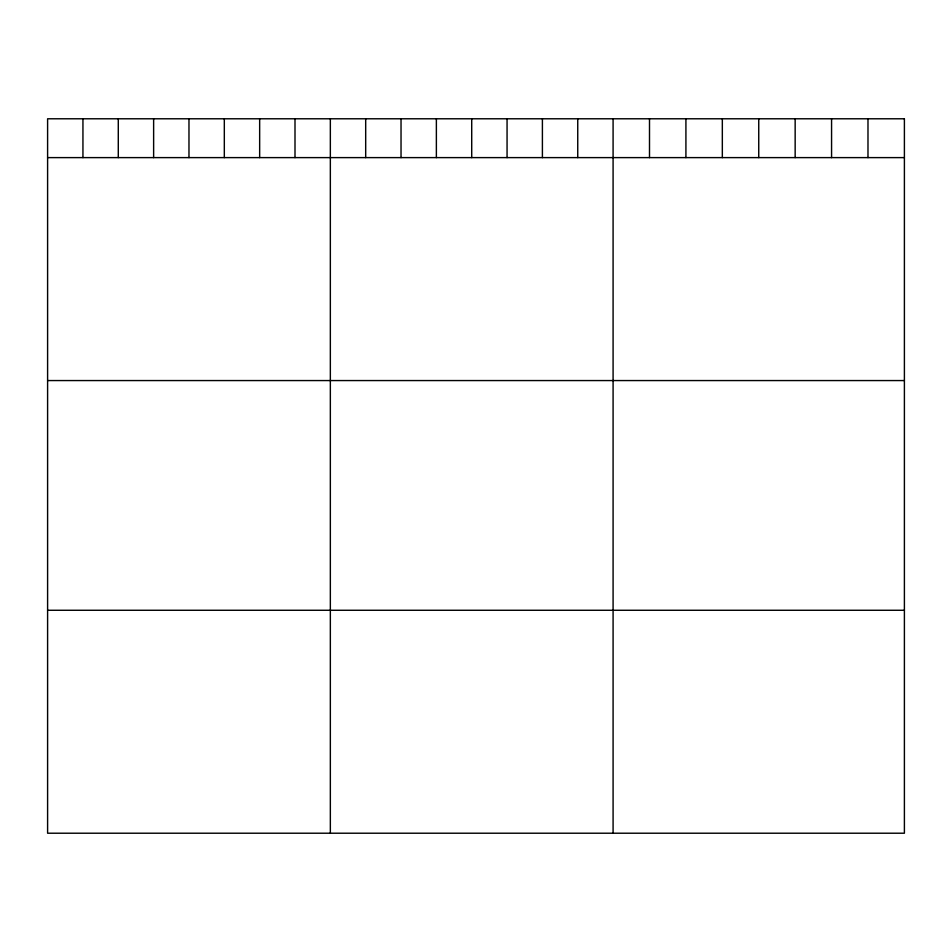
<?xml version="1.0" encoding="UTF-8"?>
<svg xmlns="http://www.w3.org/2000/svg" width="952" height="952" viewBox="0 0 952 952"><rect width="100%" height="100%" fill="white"/><g stroke="black" fill="none" stroke-linecap="round" stroke-linejoin="round"><path stroke-width="1.43" d="M47.6 157.615L904.4 157.615M47.6 380.562L904.4 380.562M47.6 610.268L904.4 610.268M867.986 118.786L867.986 157.615M831.572 118.786L831.572 157.615M795.158 118.786L795.158 157.615M758.744 118.786L758.744 157.615M722.33 118.786L722.33 157.615M685.916 118.786L685.916 157.615M649.502 118.786L649.502 157.615M613.088 118.786L613.088 833.214M577.745 118.786L577.745 157.615M542.402 118.786L542.402 157.615M507.059 118.786L507.059 157.615M471.716 118.786L471.716 157.615M436.373 118.786L436.373 157.615M401.03 118.786L401.03 157.615M365.687 118.786L365.687 157.615M330.344 118.786L330.344 833.214M295.001 118.786L295.001 157.615M259.658 118.786L259.658 157.615M224.315 118.786L224.315 157.615M188.972 118.786L188.972 157.615M153.629 118.786L153.629 157.615M118.286 118.786L118.286 157.615M82.943 118.786L82.943 157.615M904.4 118.786L47.6 118.786L47.6 833.214L904.4 833.214L904.4 118.786"/></g></svg>
